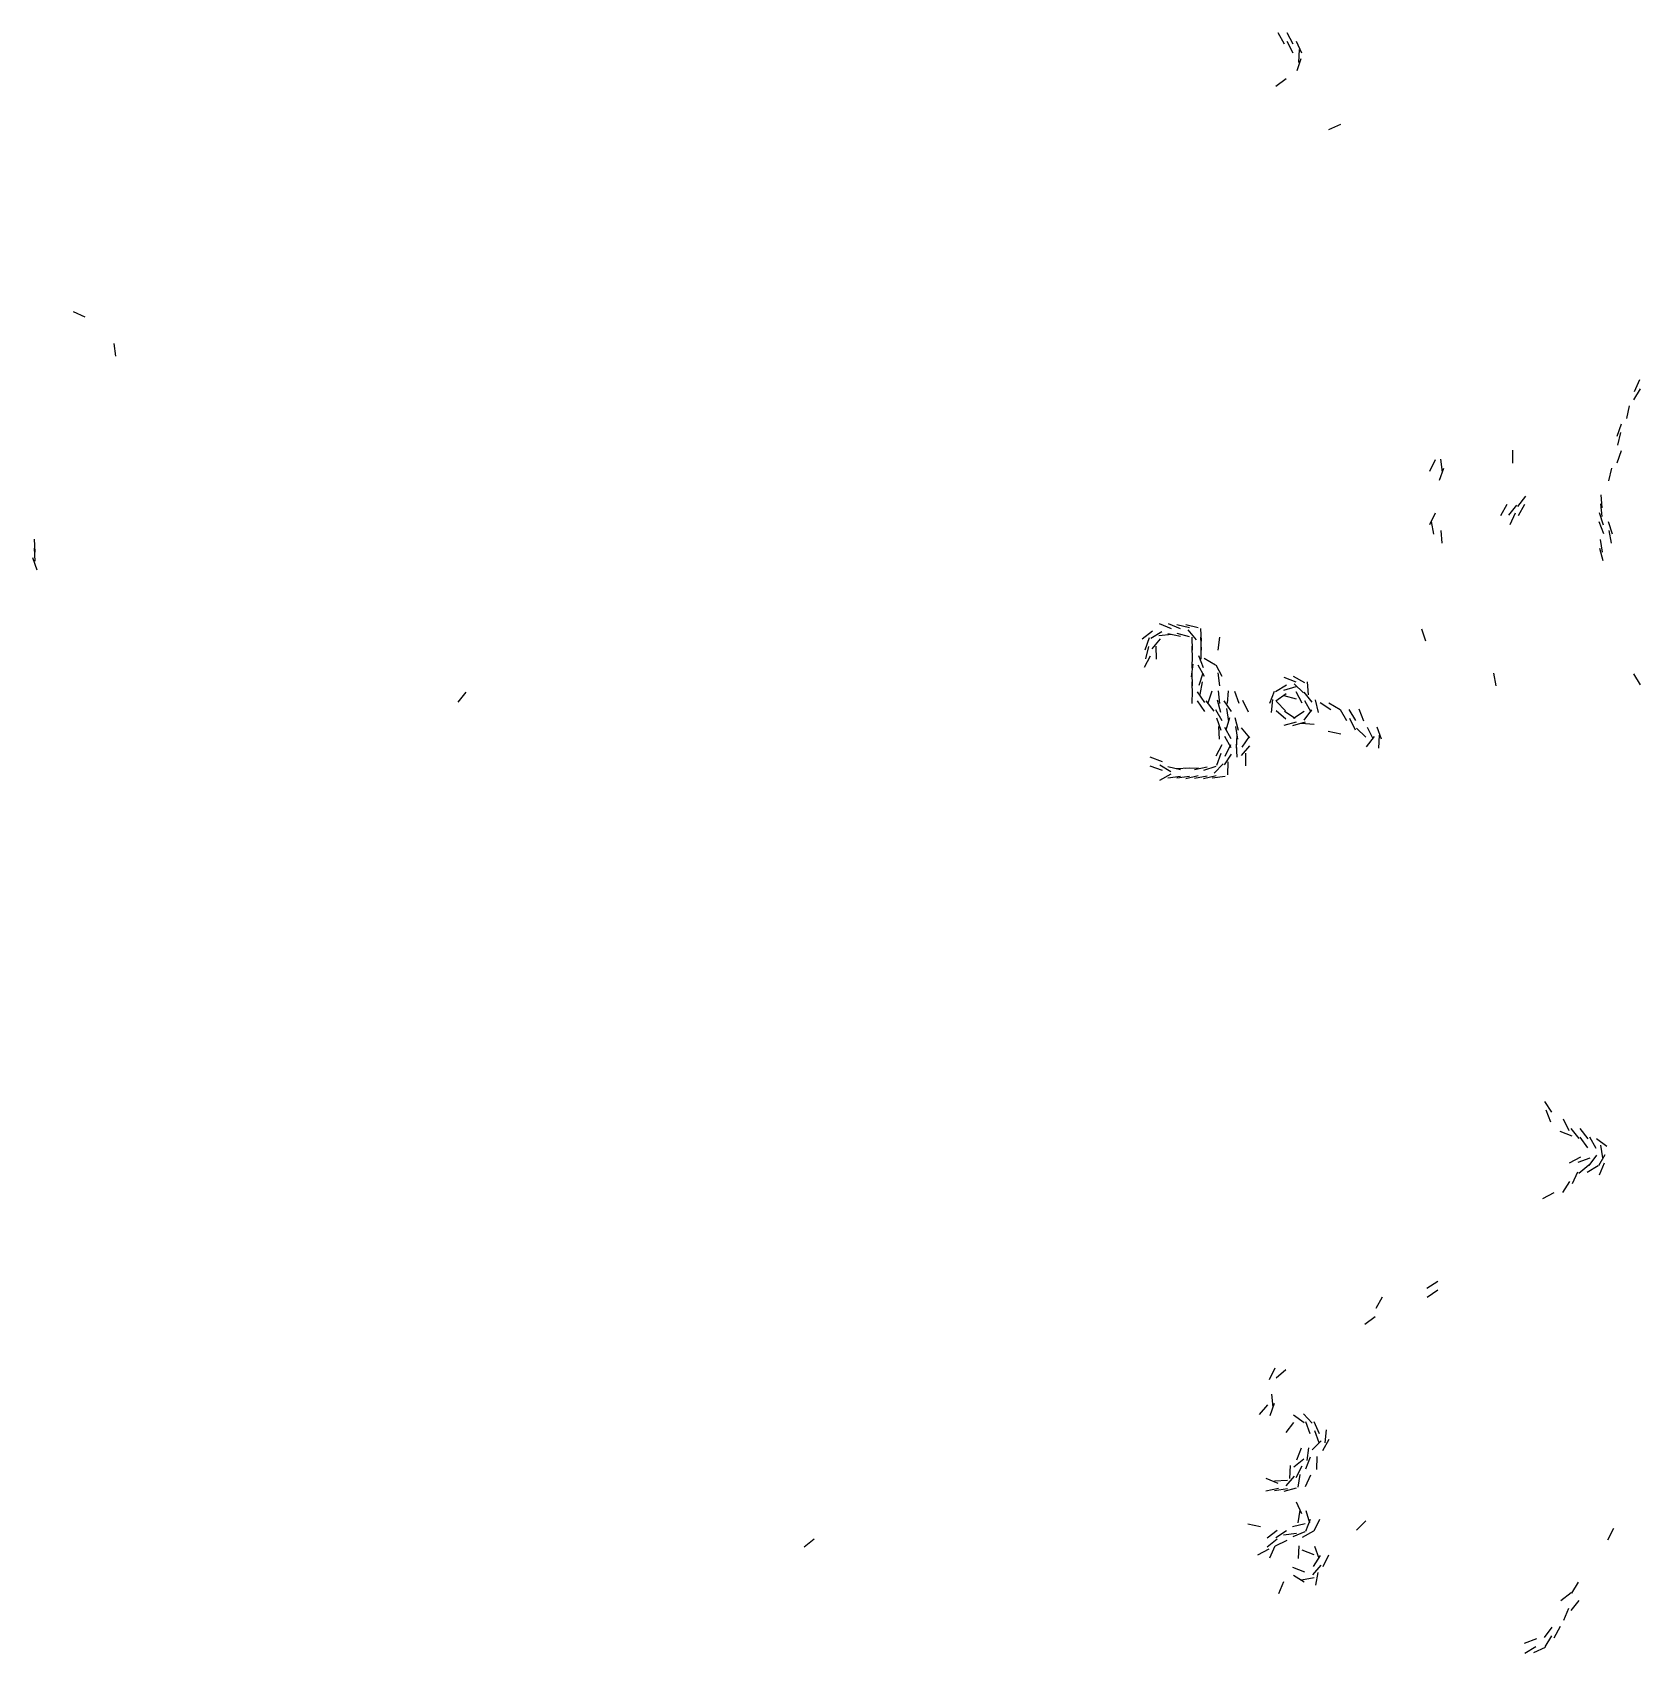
# Model space of a CAD drawing. Extents: x -664598 to -661481, y -979343 to -976126.
# Drawn here: x -664595.4 to -664234.1, y -977298 to -976934 of the extents above; entities that cross this region are included whole.
import ezdxf

# ---------------------------------------------------------------- set-up
doc = ezdxf.new("R2010")
doc.units = 0

msp = doc.modelspace()

# ---------------------------------------------------------------- linework, layer by layer
at = {"layer": 'CLIFF'}
for p, q in [((-664315.604, -976933.984), (-664314.156, -976936.496)), ((-664313.562, -976933.96), (-664312.198, -976936.52)), ((-664313.55, -976935.954), (-664312.21, -976938.526)), ((-664311.457, -976935.91), (-664310.303, -976938.57)), ((-664310.838, -976937.791), (-664310.922, -976940.689)), ((-664310.402, -976939.871), (-664311.358, -976942.609)), ((-664313.712, -976944.38), (-664316.048, -976946.1)), ((-664301.548, -976954.666), (-664304.212, -976955.814)), ((-664586.191, -976996.62), (-664583.569, -976997.86)), ((-664577.05, -977003.8), (-664576.71, -977006.68)), ((-664235.466, -977014.566), (-664234.294, -977011.914)), ((-664235.651, -977016.468), (-664234.109, -977014.012)), ((-664237.181, -977020.658), (-664236.579, -977017.822)), ((-664239.351, -977024.612), (-664238.409, -977021.868)), ((-664239.2, -977026.654), (-664238.56, -977023.826)), ((-664280.248, -977029.935), (-664281.512, -977032.545)), ((-664279.042, -977029.799), (-664278.718, -977032.681)), ((-664262.902, -977027.79), (-664262.858, -977030.69)), ((-664239.368, -977030.606), (-664238.392, -977027.874)), ((-664278.417, -977031.866), (-664279.343, -977034.614)), ((-664241.205, -977034.653), (-664240.555, -977031.827)), ((-664259.994, -977038.093), (-664261.766, -977040.387)), ((-664242.764, -977040.685), (-664242.996, -977037.795)), ((-664264.166, -977039.978), (-664265.594, -977042.502)), ((-664261.992, -977040.094), (-664263.768, -977042.386)), ((-664260.175, -977039.973), (-664261.585, -977042.507)), ((-664242.728, -977042.682), (-664243.032, -977039.798)), ((-664280.242, -977041.938), (-664281.518, -977044.542)), ((-664281.149, -977043.815), (-664280.611, -977046.665)), ((-664262.265, -977041.927), (-664263.495, -977044.553)), ((-664242.341, -977046.586), (-664243.419, -977043.894)), ((-664242.417, -977044.614), (-664243.343, -977041.866)), ((-664240.437, -977046.621), (-664241.323, -977043.859)), ((-664594.955, -977047.792), (-664594.805, -977050.688)), ((-664278.989, -977045.794), (-664278.771, -977048.686)), ((-664242.651, -977050.672), (-664243.109, -977047.808)), ((-664240.626, -977048.668), (-664241.134, -977045.812)), ((-664595.366, -977051.874), (-664594.394, -977054.606)), ((-664594.952, -977049.792), (-664594.808, -977052.688)), ((-664242.495, -977052.638), (-664243.265, -977049.842)), ((-664342.221, -977066.689), (-664339.539, -977067.791)), ((-664340.208, -977066.658), (-664337.552, -977067.822)), ((-664338.295, -977066.923), (-664335.465, -977067.557)), ((-664336.289, -977066.898), (-664333.471, -977067.582)), ((-664346.038, -977070.113), (-664343.722, -977068.367)), ((-664345.363, -977072.607), (-664344.397, -977069.873)), ((-664344.113, -977070.003), (-664341.647, -977068.477)), ((-664343.803, -977072.358), (-664341.957, -977070.122)), ((-664342.32, -977069.412), (-664339.44, -977069.068)), ((-664340.302, -977068.958), (-664337.458, -977069.522)), ((-664338.281, -977068.866), (-664335.479, -977069.614)), ((-664335.781, -977068.104), (-664333.979, -977070.376)), ((-664334.902, -977069.79), (-664334.858, -977072.69)), ((-664332.967, -977067.793), (-664332.793, -977070.687)), ((-664332.956, -977069.792), (-664332.804, -977072.688)), ((-664328.72, -977069.799), (-664329.04, -977072.681)), ((-664283.35, -977067.868), (-664282.41, -977070.612)), ((-664345.54, -977076.531), (-664344.22, -977073.949)), ((-664345.213, -977074.651), (-664344.547, -977071.829)), ((-664342.845, -977074.69), (-664342.915, -977071.79)), ((-664334.909, -977071.79), (-664334.851, -977074.69)), ((-664334.854, -977073.79), (-664334.906, -977076.69)), ((-664333.412, -977073.891), (-664332.348, -977076.589)), ((-664332.887, -977071.79), (-664332.873, -977074.69)), ((-664332.123, -977074.493), (-664329.637, -977075.987)), ((-664334.726, -977075.798), (-664335.034, -977078.682)), ((-664334.931, -977077.791), (-664334.829, -977080.689)), ((-664333.601, -977075.982), (-664332.159, -977078.498)), ((-664332.427, -977077.862), (-664333.333, -977080.618)), ((-664329.553, -977075.956), (-664328.207, -977078.524)), ((-664329.096, -977077.806), (-664328.664, -977080.674)), ((-664267.123, -977077.811), (-664266.637, -977080.669)), ((-664234.144, -977080.489), (-664235.616, -977077.991)), ((-664334.951, -977079.792), (-664334.809, -977082.688)), ((-664334.865, -977081.79), (-664334.895, -977084.69)), ((-664332.622, -977079.813), (-664333.138, -977082.667)), ((-664329.028, -977081.798), (-664328.732, -977084.682)), ((-664326.775, -977081.794), (-664326.985, -977084.686)), ((-664316.127, -977081.981), (-664313.633, -977080.499)), ((-664314.277, -977081.629), (-664311.483, -977080.851)), ((-664314.232, -977078.716), (-664311.528, -977079.764)), ((-664312.151, -977078.543), (-664309.609, -977079.937)), ((-664311.926, -977080.236), (-664309.834, -977082.244)), ((-664309.006, -977079.796), (-664308.754, -977082.684)), ((-664497.984, -977082.1), (-664499.776, -977084.38)), ((-664333.715, -977082.055), (-664332.045, -977084.425)), ((-664333.687, -977084.035), (-664332.073, -977086.445)), ((-664331.75, -977084.08), (-664330.01, -977086.4)), ((-664330.436, -977081.86), (-664331.324, -977084.62)), ((-664329.257, -977083.84), (-664328.503, -977086.64)), ((-664327.716, -977084.055), (-664326.044, -977086.425)), ((-664325.367, -977081.874), (-664324.393, -977084.606)), ((-664323.535, -977083.946), (-664322.225, -977086.534)), ((-664317.408, -977084.591), (-664316.352, -977081.889)), ((-664317.01, -977086.684), (-664316.75, -977083.796)), ((-664316.062, -977084.08), (-664313.698, -977082.4)), ((-664313.886, -977086.295), (-664315.874, -977084.185)), ((-664314.286, -977082.884), (-664311.474, -977083.596)), ((-664311.52, -977081.939), (-664310.24, -977084.541)), ((-664309.792, -977082.113), (-664307.968, -977084.367)), ((-664309.605, -977083.984), (-664308.155, -977086.496)), ((-664307.218, -977083.83), (-664306.542, -977086.65)), ((-664306.087, -977084.437), (-664303.673, -977086.043)), ((-664304.132, -977084.508), (-664301.628, -977085.972)), ((-664329.583, -977085.972), (-664328.177, -977088.508)), ((-664329.347, -977087.867), (-664328.413, -977090.613)), ((-664326.478, -977087.847), (-664327.282, -977090.633)), ((-664327.108, -977085.808), (-664326.652, -977088.672)), ((-664325.225, -977087.832), (-664324.535, -977090.648)), ((-664313.784, -977088.189), (-664315.976, -977086.291)), ((-664311.479, -977088.867), (-664314.281, -977089.613)), ((-664311.684, -977088.059), (-664314.076, -977086.421)), ((-664309.49, -977088.828), (-664312.27, -977089.652)), ((-664309.649, -977086.474), (-664312.111, -977088.006)), ((-664307.436, -977089.366), (-664310.324, -977089.114)), ((-664308.028, -977086.067), (-664309.732, -977088.413)), ((-664301.611, -977085.988), (-664300.149, -977088.492)), ((-664299.643, -977086.007), (-664298.117, -977088.473)), ((-664299.526, -977087.942), (-664298.234, -977090.538)), ((-664297.417, -977085.893), (-664296.343, -977088.587)), ((-664328.963, -977089.792), (-664328.797, -977092.688)), ((-664327.576, -977089.968), (-664326.184, -977092.512)), ((-664327.572, -977091.966), (-664326.188, -977094.514)), ((-664325.085, -977089.805), (-664324.675, -977092.675)), ((-664324.823, -977091.791), (-664324.937, -977094.689)), ((-664323.83, -977090.144), (-664321.93, -977092.336)), ((-664322.057, -977092.046), (-664323.703, -977094.434)), ((-664301.457, -977091.519), (-664304.303, -977090.961)), ((-664297.925, -977090.234), (-664295.835, -977092.246)), ((-664293.994, -977092.092), (-664295.766, -977094.388)), ((-664295.52, -977089.939), (-664294.24, -977092.541)), ((-664293.393, -977089.884), (-664292.367, -977092.596)), ((-664292.809, -977091.792), (-664292.951, -977094.688)), ((-664328.199, -977093.96), (-664329.561, -977096.52)), ((-664328.379, -977095.879), (-664329.381, -977098.601)), ((-664326.101, -977096.017), (-664327.659, -977098.463)), ((-664326.247, -977093.936), (-664327.513, -977096.544)), ((-664324.931, -977093.791), (-664324.829, -977096.689)), ((-664321.938, -977094.138), (-664323.822, -977096.342)), ((-664322.88, -977095.79), (-664322.88, -977098.69)), ((-664341.514, -977099.725), (-664344.246, -977098.755)), ((-664341.516, -977097.732), (-664344.244, -977096.748)), ((-664339.646, -977100.001), (-664342.114, -977098.479)), ((-664337.468, -977099.57), (-664340.292, -977098.91)), ((-664335.433, -977099.149), (-664338.327, -977099.331)), ((-664333.43, -977099.202), (-664336.33, -977099.278)), ((-664331.461, -977098.943), (-664334.299, -977099.537)), ((-664329.498, -977098.801), (-664332.262, -977099.679)), ((-664327.858, -977098.211), (-664329.902, -977100.269)), ((-664326.841, -977097.791), (-664326.919, -977100.689)), ((-664339.609, -977100.543), (-664342.151, -977101.937)), ((-664337.445, -977101.032), (-664340.315, -977101.448)), ((-664335.442, -977101.052), (-664338.318, -977101.428)), ((-664333.463, -977100.931), (-664336.297, -977101.549)), ((-664331.455, -977100.973), (-664334.305, -977101.507)), ((-664329.472, -977100.894), (-664332.288, -977101.586)), ((-664327.439, -977101.082), (-664330.321, -977101.398)), ((-664255.665, -977174.021), (-664254.095, -977176.459)), ((-664255.398, -977175.886), (-664254.362, -977178.594)), ((-664251.535, -977177.946), (-664250.225, -977180.534)), ((-664249.776, -977180.1), (-664247.984, -977182.38)), ((-664247.764, -977180.091), (-664245.996, -977182.389)), ((-664252.225, -977180.699), (-664249.535, -977181.781)), ((-664247.733, -977182.068), (-664246.027, -977184.412)), ((-664245.588, -977181.975), (-664244.172, -977184.505)), ((-664244.047, -977182.38), (-664241.713, -977184.1)), ((-664247.596, -977186.566), (-664250.164, -977187.914)), ((-664245.522, -977186.732), (-664248.238, -977187.748)), ((-664243.995, -977186.092), (-664245.765, -977188.388)), ((-664242.168, -977185.977), (-664243.592, -977188.503)), ((-664243.105, -977183.808), (-664242.655, -977186.672)), ((-664248.249, -977189.935), (-664249.511, -977192.545)), ((-664245.769, -977188.308), (-664247.991, -977190.172)), ((-664243.647, -977188.477), (-664246.113, -977190.003)), ((-664242.323, -977187.901), (-664243.437, -977190.579)), ((-664253.603, -977194.553), (-664256.157, -977195.927)), ((-664250.085, -977192.027), (-664251.675, -977194.453)), ((-664279.643, -977214.484), (-664282.117, -977215.996)), ((-664279.673, -977216.436), (-664282.087, -977218.044)), ((-664292.162, -977217.98), (-664293.598, -977220.5)), ((-664293.725, -977222.363), (-664296.035, -977224.117)), ((-664316.247, -977233.936), (-664317.513, -977236.544)), ((-664313.784, -977234.29), (-664315.976, -977236.19)), ((-664316.384, -977241.878), (-664317.376, -977244.602)), ((-664317.014, -977239.796), (-664316.746, -977242.684)), ((-664317.946, -977242.131), (-664319.814, -977244.349)), ((-664312.043, -977244.374), (-664309.717, -977246.106)), ((-664309.866, -977244.176), (-664307.894, -977246.304)), ((-664313.761, -977248.392), (-664311.999, -977246.088)), ((-664309.37, -977245.875), (-664308.39, -977248.605)), ((-664307.478, -977245.919), (-664306.282, -977248.561)), ((-664307.39, -977247.882), (-664306.37, -977250.598)), ((-664304.742, -977247.797), (-664305.018, -977250.683)), ((-664310.34, -977251.894), (-664311.42, -977254.586)), ((-664308.687, -977251.803), (-664309.073, -977254.677)), ((-664305.864, -977250.205), (-664307.896, -977252.275)), ((-664304.174, -977249.973), (-664305.586, -977252.507)), ((-664312.795, -977255.792), (-664312.965, -977258.688)), ((-664309.747, -977254.335), (-664312.013, -977256.145)), ((-664310.239, -977255.939), (-664311.521, -977258.541)), ((-664308.359, -977253.887), (-664309.401, -977256.593)), ((-664306.839, -977253.791), (-664306.921, -977256.689)), ((-664315.546, -977259.807), (-664318.214, -977258.673)), ((-664313.431, -977259.175), (-664316.329, -977259.305)), ((-664311.933, -977258.142), (-664313.827, -977260.338)), ((-664310.653, -977257.808), (-664311.107, -977260.672)), ((-664308.28, -977257.92), (-664309.48, -977260.56)), ((-664315.464, -977260.93), (-664318.296, -977261.55)), ((-664313.447, -977261.02), (-664316.313, -977261.46)), ((-664311.486, -977260.841), (-664314.274, -977261.639)), ((-664311.484, -977263.922), (-664310.276, -977266.558)), ((-664310.64, -977265.81), (-664311.12, -977268.67)), ((-664309.306, -977265.854), (-664308.454, -977268.626)), ((-664319.46, -977269.535), (-664322.3, -977268.945)), ((-664315.738, -977270.347), (-664318.022, -977272.133)), ((-664313.682, -977270.423), (-664316.078, -977272.057)), ((-664311.439, -977271.08), (-664314.321, -977271.4)), ((-664309.471, -977268.899), (-664312.289, -977269.581)), ((-664309.539, -977270.689), (-664312.221, -977271.791)), ((-664307.615, -977270.532), (-664310.145, -977271.948)), ((-664308.343, -977267.893), (-664309.417, -977270.587)), ((-664306.264, -977267.928), (-664307.496, -977270.552)), ((-664297.898, -977270.272), (-664295.862, -977268.208)), ((-664240.211, -977269.954), (-664241.549, -977272.526)), ((-664419.732, -977272.355), (-664422.028, -977274.125)), ((-664317.595, -977274.569), (-664320.165, -977275.911)), ((-664315.743, -977272.34), (-664318.017, -977274.14)), ((-664316.264, -977273.928), (-664317.496, -977276.552)), ((-664313.578, -977272.601), (-664316.182, -977273.879)), ((-664310.933, -977276.689), (-664310.827, -977273.791)), ((-664310.222, -977274.692), (-664307.538, -977275.788)), ((-664307.366, -977273.874), (-664306.394, -977276.606)), ((-664305.918, -977278.155), (-664307.842, -977280.325)), ((-664306.096, -977276.02), (-664307.664, -977278.46)), ((-664304.24, -977275.939), (-664305.52, -977278.541)), ((-664314.291, -977281.915), (-664315.469, -977284.565)), ((-664309.527, -977279.762), (-664312.233, -977278.718)), ((-664309.645, -977282.001), (-664312.115, -977280.479)), ((-664307.454, -977280.977), (-664310.306, -977281.503)), ((-664306.625, -977279.813), (-664307.135, -977282.667)), ((-664248.123, -977282.003), (-664249.637, -977284.477)), ((-664249.736, -977284.348), (-664252.024, -977286.132)), ((-664250.338, -977287.895), (-664251.422, -977290.585)), ((-664247.964, -977286.116), (-664249.796, -977288.364)), ((-664254.025, -977292.069), (-664255.735, -977294.411)), ((-664252.194, -977291.962), (-664253.566, -977294.518)), ((-664257.523, -977294.729), (-664260.237, -977295.751)), ((-664257.653, -977296.467), (-664260.107, -977298.013)), ((-664255.571, -977296.617), (-664258.189, -977297.863)), ((-664254.132, -977293.998), (-664255.628, -977296.482))]:
    msp.add_line(p, q, dxfattribs=at)

doc.saveas('drawing.dxf')
